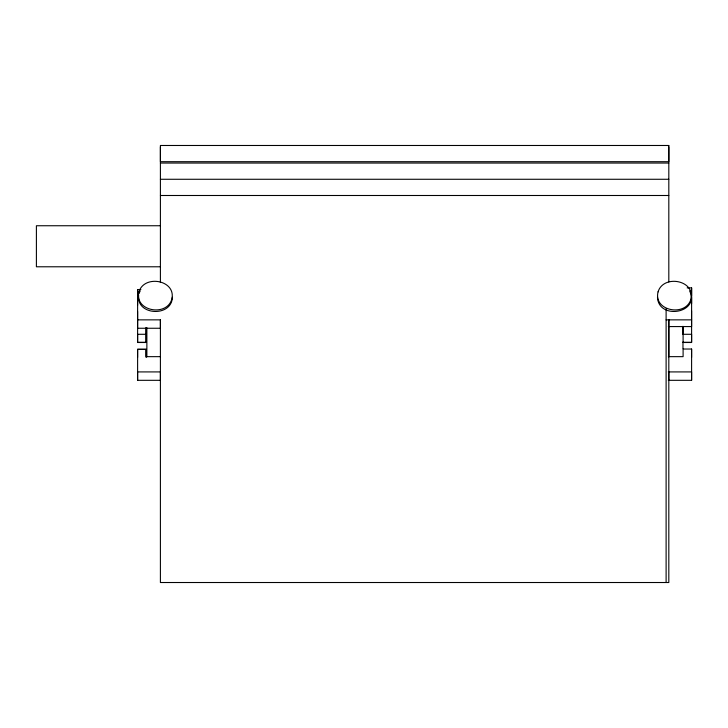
<?xml version="1.0" encoding="UTF-8"?>
<svg xmlns="http://www.w3.org/2000/svg" width="728" height="728" viewBox="0 0 728 728"><rect width="100%" height="100%" fill="white"/><g stroke="black" fill="none" stroke-linecap="round" stroke-linejoin="round"><path stroke-width="1.09" d="M137.61 380.316L137.61 371.917L160.406 371.917L160.406 380.316L137.61 380.316L137.61 349.222L146.11 349.222L146.11 356.656L160.406 356.656M137.61 357.43L137.61 349.404L146.11 349.404L146.11 357.43M137.61 311.402L137.61 328.255L160.406 328.255L160.406 319.856L137.61 319.856M137.61 305.36L137.61 289.562L140.868 289.562M146.865 356.784L146.865 327.636M160.406 282.537L160.406 146.838M668.814 380.316L668.814 371.917M668.814 356.656L668.814 319.856L668.814 582.518L160.406 582.518L160.406 319.856M668.814 281.927L668.814 146.838M682.973 348.721L682.973 341.987M682.973 334.143L682.973 326.299M687.168 287.888L691.6 287.888L691.6 342.497L683.101 342.497L683.101 326.663M668.322 380.316L691.6 380.316L691.6 371.917L668.322 371.917M691.6 357.43L691.6 349.031L683.101 349.031L683.101 356.656L668.377 356.656M691.6 310.774L691.6 326.572L668.322 326.572M691.6 303.685L691.6 297.333M691.6 296.287L691.6 287.888M138.657 295.377C136.136 315.606 171.844 317.335 172.354 297.251M138.948 293.493L140.222 290.872M160.406 163.054L668.814 163.054M160.406 179.27L668.814 179.27M160.406 195.495L668.814 195.495M160.333 225.744L36.4 225.744L36.4 266.785L160.333 266.785M666.111 319.856L691.6 319.856M683.101 334.289L691.6 334.289L691.6 342.315L683.101 342.315M689.616 290.872C700.4 313.195 658.476 320.338 657.484 297.251M691.6 349.031L691.6 380.316M666.111 308.69L666.111 582.518M146.11 335.053L146.11 342.497L137.61 342.497L137.61 289.562M137.61 334.289L137.61 342.315L146.11 342.315L146.11 327.709L146.11 334.289L137.61 334.289M138.948 291.864C134.07 311.038 166.384 317.108 171.772 299.381C176.649 280.198 144.335 274.128 138.948 291.864M658.067 291.864C653.189 311.038 685.503 317.108 690.89 299.381C695.768 280.198 663.454 274.128 658.067 291.864M668.814 145.482L160.406 145.482L160.406 161.698L668.814 161.698L668.814 145.482"/></g></svg>
